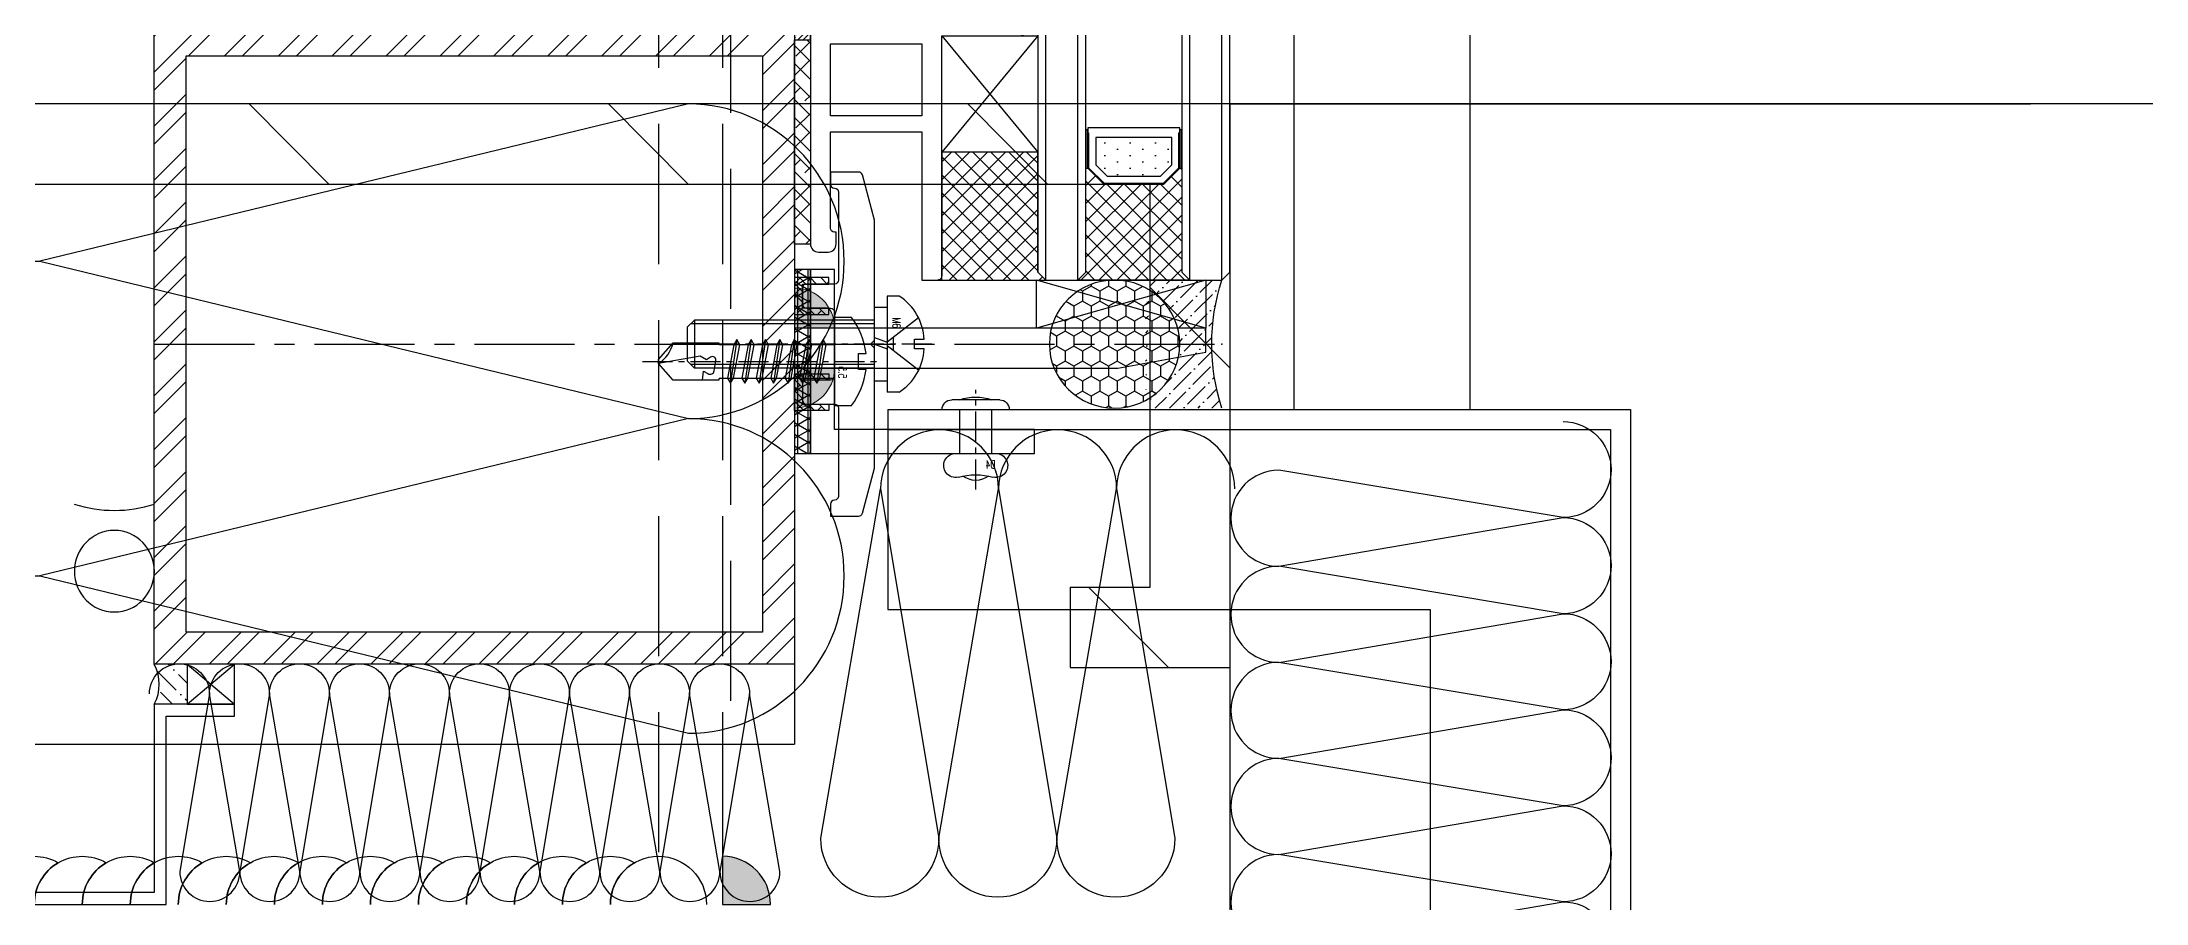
# Model space of a CAD drawing. Extents: x 220580 to 2027826, y -309201 to 71987.
# Drawn here: x 1041956.2 to 1042219.1, y -177776.2 to -177668.7 of the extents above; entities that cross this region are included whole.
import ezdxf
from ezdxf.enums import TextEntityAlignment as Align

# ---------------------------------------------------------------- set-up
doc = ezdxf.new("R2010")
doc.units = 0
for name, pattern in [('AUSGEZOGEN', [0]), ('CENTER', [2, 1.25, -0.25, 0.25, -0.25]), ('DASH', [0.35, 0.25, -0.1]), ('ZN-CENTER', [2, 1.25, -0.25, 0.25, -0.25]), ('ZN-DASH', [0.35, 0.25, -0.1]), ('ZN-DOT', [0.25, 0, -0.25])]:
    doc.linetypes.add(name, pattern=pattern)
for name, color, linetype in [('!ZN1-填充-8', 8, 'Continuous'), ('!ZN3-玻璃幕墙-4', 4, 'Continuous'), ('!ZN3-铝板幕墙-3', 3, 'Continuous'), ('!ZN4-辅助材料-1', 1, 'Continuous'), ('!ZN4-配件-11', 11, 'Continuous'), ('!ZN5-钢材投影-40', 40, 'Continuous'), ('!ZN5-铝材投影-112', 112, 'Continuous'), ('!ZN5-铝材断面-6', 6, 'Continuous'), ('!ZN6-层高线-8', 8, 'ZN-DOT'), ('!ZN6-虚线-8', 8, 'ZN-DASH'), ('20剖面图$0$A-LIN-V', 9, 'Continuous'), ('20剖面图$0$A-SFCE', 30, 'Continuous'), ('20剖面图$0$AS-WALL', 40, 'Continuous'), ('20剖面图$0$PUB_HATCH', 8, 'Continuous'), ('2钢材断面', 2, 'Continuous'), ('A_Hatch', 8, 'Continuous'), ('DIM', 173, 'Continuous'), ('Fill', 8, 'Continuous'), ('ZX', 240, 'CENTER'), ('型材截面颜色', 253, 'Continuous'), ('焊缝', 8, 'Continuous')]:
    doc.layers.add(name, color=color, linetype=linetype)
for name, color, linetype, lineweight in [('0CABR-填充', 8, 'Continuous', 5), ('0CABR-密封材料、垫片', 195, 'Continuous', 9), ('0填充', 8, 'Continuous', 13)]:
    doc.layers.add(name, color=color, linetype=linetype, lineweight=lineweight)
doc.styles.add('DHTEXT-1', font='ROMANS.shx', dxfattribs={"width": 0.7, "bigfont": 'CHINESE.shx'})
doc.dimstyles.new('ZN200', dxfattribs={"dimscale": 200, "dimtxt": 2.5, "dimasz": 1.5, "dimexe": 1, "dimexo": 2, "dimgap": 0.9, "dimtad": 1, "dimdec": 0, "dimdsep": 46, "dimtxsty": 'DHTEXT-1', "dimblk": 'ARCHTICK', "dimcen": 2.5, "dimclrd": 173, "dimclre": 173, "dimclrt": 7, "dimazin": 2, "dimtfac": 1, "dimtdec": 0, "dimtix": 1, "dimtmove": 2, "dimatfit": 3, "dimfxl": 0, "dimtolj": 1, "dimtzin": 0, "dimarcsym": 0})

# ---------------------------------------------------------------- blocks, each defined once
blk = doc.blocks.new('20剖面图$0$CURVEPATTERNLIB$SYSLIB$岩棉板')
at = {"color": 0}
for p, q in [((0, -17), (12, -67)), ((12, -67), (24, -17))]:
    blk.add_line(p, q, dxfattribs=at)
for centre, start, end in [((12, -17), 0, 180), ((0, -67), 270, 0), ((24, -67), 180, 270)]:
    blk.add_arc(centre, 12, start, end, dxfattribs=at)
blk = doc.blocks.new('20250822090122')
at = {"layer": 'A_Hatch'}
h = blk.add_hatch(dxfattribs=at)
h.set_pattern_fill('ANSI32', color=256)
h.set_pattern_definition([(45, (-80, -40), (-3.367596045400933, 3.367596045400933), []), (45, (-77.75493500000448, -40), (-3.367596045400933, 3.367596045400933), [])])
h.paths.add_polyline_path([(0, 40), (-80, 40), (-80, -40), (0, -40)])
h.paths.add_polyline_path([(-4, 36), (-4, -36), (-76, -36), (-76, 36)], flags=16)
at = {"layer": '2钢材断面'}
for points in [[(-80, 40), (0, 40), (0, -40), (-80, -40)], [(-76, 36), (-4, 36), (-4, -36), (-76, -36)]]:
    blk.add_lwpolyline(points, close=True, dxfattribs=at)
blk = doc.blocks.new('20230625105620')
at = {"layer": '0CABR-填充'}
h = blk.add_hatch(dxfattribs=at)
h.set_pattern_fill('ANSI38', color=256, scale=0.3, angle=90.00000000000001)
h.set_pattern_definition([(135, (669.6330778690171, -11486.45394119481), (-0.6735192090801863, -0.6735192090801866), []), (225, (669.6330778690171, -11486.45394119481), (-0.6735192090801858, -2.02055762724056), [2.38125, -1.42875])])
h.paths.add_polyline_path([(-5.199999999720603, 3.69999999992433), (-5.199999999953434, 4.500000000203727), (-8.5, 4.499999999970896), (-8.49999999976717, 7.499999999970896), (-5.199999999953434, 7.499999999970896), (-5.199999999953434, 8.300000000017462), (-9.49999999976717, 8.300000000017462), (-9.5, 3.69999999992433)])
h = blk.add_hatch(dxfattribs=at)
h.set_pattern_fill('ANSI38', color=256, scale=0.3, angle=90)
h.set_pattern_definition([(135, (669.6330778690754, -11486.45394119481), (-0.6735192090801865, -0.6735192090801864), []), (225, (669.6330778690754, -11486.45394119481), (-0.6735192090801867, -2.020557627240559), [2.38125, -1.42875])])
h.paths.add_polyline_path([(-5.199999999662396, 3.69999999992433), (-5.199999999895226, 4.500000000203727), (-8.499999999941792, 4.499999999970896), (-8.499999999708962, 7.499999999970896), (-5.199999999895226, 7.499999999970896), (-5.199999999895226, 8.300000000017462), (-9.499999999708962, 8.300000000017462), (-9.499999999941792, 3.69999999992433)])
h = blk.add_hatch(dxfattribs=at)
h.set_pattern_fill('ANSI38', color=256, scale=0.3, angle=90.00000000000001)
h.set_pattern_definition([(135, (669.6330778687843, -11498.45394119481), (-0.6735192090801863, -0.6735192090801866), []), (225, (669.6330778687843, -11498.45394119481), (-0.6735192090801858, -2.02055762724056), [2.38125, -1.42875])])
h.paths.add_polyline_path([(-5.199999999953434, -8.30000000007567), (-5.200000000186265, -7.499999999796273), (-8.50000000023283, -7.500000000029104), (-8.5, -4.500000000029104), (-5.200000000186265, -4.500000000029104), (-5.200000000186265, -3.699999999982538), (-9.5, -3.699999999982538), (-9.50000000023283, -8.30000000007567)])
h = blk.add_hatch(dxfattribs=at)
h.set_pattern_fill('ANSI38', color=256, scale=0.3, angle=90)
h.set_pattern_definition([(135, (669.6330778688425, -11498.45394119481), (-0.6735192090801865, -0.6735192090801864), []), (225, (669.6330778688425, -11498.45394119481), (-0.6735192090801867, -2.020557627240559), [2.38125, -1.42875])])
h.paths.add_polyline_path([(-5.199999999895226, -8.30000000007567), (-5.200000000128057, -7.499999999796273), (-8.500000000174623, -7.500000000029104), (-8.499999999941792, -4.500000000029104), (-5.200000000128057, -4.500000000029104), (-5.200000000128057, -3.699999999982538), (-9.499999999941792, -3.699999999982538), (-9.500000000174623, -8.30000000007567)])
at = {"layer": '!ZN4-辅助材料-1'}
for points in [[(-5.199999999662396, 3.69999999992433), (-5.199999999895226, 4.500000000203727), (-8.499999999941792, 4.499999999970896), (-8.499999999708962, 7.499999999970896), (-5.199999999895226, 7.499999999970896), (-5.199999999895226, 8.300000000017462), (-9.499999999708962, 8.300000000017462), (-9.499999999941792, 3.69999999992433), (-5.199999999662396, 3.69999999992433)], [(-5.199999999662396, -3.700000000215368), (-5.199999999895226, -4.500000000261934), (-8.499999999941792, -4.500000000261934), (-8.499999999708962, -7.500000000029104), (-5.199999999895226, -7.500000000261934), (-5.199999999895226, -8.30000000007567), (-9.499999999708962, -8.30000000007567), (-9.499999999941792, -3.699999999982538), (-5.199999999662396, -3.700000000215368)]]:
    blk.add_lwpolyline(points, dxfattribs=at)
at = {"layer": '!ZN5-铝材投影-112'}
blk.add_lwpolyline([(-4.499999999767169, 3.999999999970896), (-4.5, -4.000000000029104, -0.4142135623702536), (-4.999999999767169, -4.500000000029104), (-7.999999999767169, -4.500000000029104, 0.414213562373095), (-8.49999999976717, -5.000000000029104), (-8.49999999976717, -7.000000000029104, 0.414213562373095), (-7.999999999767169, -7.500000000029104), (-4.499999999476131, -7.500000000025466, -0.414213562373095), (-3.999999999476131, -8.000000000025466), (-3.999999999476131, -19.00000000002547, -0.414213562373095), (-4.499999999476131, -19.50000000002547, 0.414213562373095), (-4.999999999476131, -20.00000000002547), (-4.999999999476131, -21.50000000002547), (-1.491358648519963, -21.5000000000291, 0.3394542588629411), (-1.008395735407248, -21.12940952254576), (0.5, -15.5000000000291), (0.5, -0.5000000000291038), (0, -2.91038304567337e-11), (0.5, 0.4999999999708962), (0.5000000002328306, 15.4999999999709), (-1.008395735174417, 21.12940952248755, 0.3394542588629411), (-1.491358648519963, 21.4999999999709), (-4.999999999476131, 21.49999999996726), (-4.999999999476131, 19.99999999996726, 0.414213562373095), (-4.499999999476131, 19.49999999996726, -0.414213562373095), (-3.999999999476131, 18.99999999996726), (-3.999999999476131, 7.999999999967258, -0.414213562373095), (-4.499999999476131, 7.499999999967258), (-7.999999999767169, 7.499999999970896, 0.414213562373095), (-8.49999999976717, 6.999999999970896), (-8.49999999976717, 4.999999999970896, 0.414213562373095), (-7.999999999767169, 4.499999999970896), (-4.999999999767169, 4.499999999970896, -0.4142135623688329), (-4.499999999767169, 3.999999999970896)], format="xyb", close=True, dxfattribs=at)
at = {"layer": '0CABR-密封材料、垫片'}
for points in [[(-5.199999999720603, 3.69999999992433), (-5.199999999953434, 4.500000000203727), (-8.5, 4.499999999970896), (-8.49999999976717, 7.499999999970896), (-5.199999999953434, 7.499999999970896), (-5.199999999953434, 8.300000000017462), (-9.49999999976717, 8.300000000017462), (-9.5, 3.69999999992433), (-5.199999999720603, 3.69999999992433)], [(-5.199999999720603, -3.700000000215368), (-5.199999999953434, -4.500000000261934), (-8.5, -4.500000000261934), (-8.49999999976717, -7.500000000029104), (-5.199999999953434, -7.500000000261934), (-5.199999999953434, -8.30000000007567), (-9.49999999976717, -8.30000000007567), (-9.5, -3.699999999982538), (-5.199999999720603, -3.700000000215368)]]:
    blk.add_lwpolyline(points, dxfattribs=at)
blk = doc.blocks.new('*U610')
at = {"linetype": 'ByBlock', "ltscale": 10}
for p, q in [((-3.099760062443238, 5.999999999999091), (-1.5997600624396, 5.999999999999091)), ((-1.5997600624396, -5.999999999999091), (-1.5997600624396, 5.999999999999091)), ((-5.512308570388996, 3.264313849224891), (-1.5997600624396, 0.2324707128979036)), ((-1.5997600624396, -4.620044984873882), (-1.5997600624396, 4.620044984872013)), ((-1.5997600624396, 4.620044984872013), (0, 4.620044984872013)), ((0, 4.620044984872013), (0, -4.620044984873882)), ((2.220446049250313e-16, 3.000000000002645), (22.5002399375644, 3.000000000000339)), ((22.50023993756076, -2.999999999986928), (22.50023993755713, 3.000000000014891)), ((22.50023993755713, 3.000000000014891), (23.40023993755858, 2.100000000013436)), ((-6.199760062438145, 0.5999999999958163), (-4.999760062433779, 0.5999999999976353)), ((-4.999760062433779, 0.5999999999976353), (-4.999760062433779, -0.5999999999994543)), ((-2.359507198434585, 0.8212005739923881), (-2.359507198434585, -0.8212005739890408)), ((0, -9.343636975245317e-13), (-1.5997600624396, 0.5822434348437788)), ((2.220446049250313e-16, 2.55000000000389), (22.95023993756877, 2.549999999997793)), ((23.40023993756222, -2.100000000009119), (23.40023993755858, 2.100000000013436)), ((-4.999760062433779, -0.5999999999994543), (-6.200041946336569, -0.6000000000067303)), ((-5.512308570388996, -3.264313849219434), (-1.5997600624396, -0.2324707128950645)), ((-0.0001236077368957922, -0.834518847842471), (-1.599883670176496, -0.2522754129977578)), ((0, -2.549999999996544), (22.95023993757604, -2.549999999997114)), ((22.50023993755713, -3.000000000014213), (23.40023993755858, -2.100000000012757)), ((0, -4.620044984873882), (-1.5997600624396, -4.620044984873882)), ((2.220446049250313e-16, -2.999999999997355), (22.50023993756804, -2.999999999999661)), ((-3.0997600624396, -5.999999999999091), (-1.5997600624396, -5.999999999999091))]:
    blk.add_line(p, q, dxfattribs=at)
at = {"color": 0, "linetype": 'ZN-CENTER', "ltscale": 3}
blk.add_line((-7.149760062439595, 2.968965134506063e-13), (25.2002399375604, 2.456684181638768e-12), dxfattribs=at)
at = {"linetype": 'ByBlock', "ltscale": 10}
for centre, radius, start, end in [((0.6289204536260513, 0.2696463704114649), 6.836666666661672, 123.0516276806388, 177.2303399897559), ((0.6289204536260513, -0.2696463704151029), 6.836666666662514, 182.7696600102441, 236.9483723193611)]:
    blk.add_arc(centre, radius, start, end, dxfattribs=at)
at = {"layer": 'Defpoints', "color": 0, "ltscale": 10, "style": 'DHTEXT-1', "width": 0.7}
blk.add_text('M6', height=1, rotation=90, dxfattribs=at).set_placement((-2.254738332375523, -2.651439335049475), align=Align.CENTER)
blk = doc.blocks.new('16胶缝')
at = {"layer": '!ZN1-填充-8', "ltscale": 0.1}
h = blk.add_hatch(dxfattribs=at)
h.set_pattern_fill('HONEY', color=256, scale=10, style=0)
h.set_pattern_definition([(4.818975183877585e-15, (-19679.56000236233, -11324.37131966545), (1.875, 1.08253175), [1.25, -2.5]), (120, (-19679.56000236233, -11324.37131966545), (-1.874999995903225, 1.082531757095823), [1.249999999999998, -2.499999999999997]), (60.00000000000003, (-19679.56000236233, -11324.37131966545), (4.096775418904741e-09, 2.165063507095822), [-2.499999999999998, 1.249999999999999])])
edge = h.paths.add_edge_path()
edge.add_ellipse((8.000000000182808, 13.40127735032729), major_axis=(-1.852811262691897e-12, -8.148750109612592), ratio=0.9817456533069091, start_angle=0, end_angle=360)
h = blk.add_hatch(dxfattribs=at)
h.set_pattern_fill('ANSI36', color=256, scale=10, style=0)
h.set_pattern_definition([(45.00000000000003, (-19679.575386873, -11324.37131966545), (0.6629126073623883, 2.430679560328756), [3.125, -0.625, 0, -0.625])])
edge = h.paths.add_edge_path()
edge.add_ellipse((8.015384510843433, 13.40127735032729), major_axis=(0.8733517820453444, 8.103544729698486), ratio=0.9813319895029027, start_angle=124.6262873536864, end_angle=247.3977371599691, ccw=False)
edge.add_arc((0.0005942590132690384, 10.19757702908555), 1.197577176534192, 269.97156881858757, 324.48671338471985, ccw=False)
edge.add_line((1.455191522836685e-11, 8.999999999992724), (1.091393642127514e-11, -1.818989403545856e-12))
edge.add_arc((8.000000000015461, -24.92179927315374), 26.17434008740905, 432.2031562990745, 467.7968437009381, ccw=False)
edge.add_line((16.00000000001455, 0), (16.00000000001091, 9.000000000003638))
edge.add_arc((16.00645417175474, 10.22705133927502), 1.227068313314542, 216.5905572920867, 269.6986325029304, ccw=False)
at = {"layer": '!ZN4-辅助材料-1', "color": 1, "ltscale": 0.1}
blk.add_arc((8.000000000014552, -24.92179927313555), 26.17434008739207, 72.20315629866607, 107.7968437013339, dxfattribs=at)
blk.add_ellipse((8.000000000182808, 13.40127735032729), major_axis=(-1.852811262691897e-12, -8.148750109612592), ratio=0.9817456533069091, dxfattribs=at)
blk.add_point((8.000000000014552, 7.275957614183426e-12), dxfattribs=at)
blk = doc.blocks.new('胶缝断面')
at = {"color": 7, "ltscale": 0.1, "extrusion": (0, 0, -1), "zscale": -1, "rotation": 180}
blk.add_blockref('16胶缝', (8, 5.456968210637569e-12), dxfattribs=at)
blk = doc.blocks.new('*U729')
at = {"layer": '!ZN1-填充-8'}
h = blk.add_hatch(dxfattribs=at)
h.set_pattern_fill('ANSI37', color=256, scale=0.5, style=0)
h.set_pattern_definition([(45, (6, 0), (-1.122532015133644, 1.122532015133644), []), (135, (6, 0), (-1.122532015133644, -1.122532015133644), [])])
h.paths.add_polyline_path([(1.029468876367901e-06, 5.00000102652325), (1.029468876367901e-06, 19.00000102652371), (1.000001029469331, 18.00000102652325), (14.00000102946797, 18.00000102652325), (14.00000102946797, 17.75000102652325), (12.00000102946797, 15.75000102652325), (12.00000102946797, 8.250001026523705), (14.00000102946797, 6.250001026523705), (14.00000102946797, 6.000001026523705), (1.000001029469331, 6.000001026523705)])
h = blk.add_hatch(dxfattribs=at)
h.set_pattern_fill('DOTS', color=8, angle=-1.272221872585407e-14, style=0)
h.set_pattern_definition([(0, (6, 0), (0.7937500000000003, 1.5875), [0, -1.5875])])
h.paths.add_polyline_path([(13.00000246392847, 15.33578673215879), (13.00000246392847, 8.664213388665985), (14.4142185169444, 7.24999733565005), (17.80000246392865, 7.24999733565005), (17.80000246392865, 16.74999733565005), (14.41421306741995, 16.74999733565005)])
for points in [[(18.75000205893684, 17.99999999999977), (14.00000205893684, 17.99999999999977), (14.00000205893684, 17.74999999999977), (18.75000205893684, 17.74999999999977)], [(18.75000205893684, 6.249999999999773), (14.00000205893684, 6.249999999999773), (14.00000205893684, 5.999999999999773), (18.75000205893684, 5.999999999999773)]]:
    blk.add_hatch(color=256, dxfattribs=at).paths.add_polyline_path(points)
for p, q in [((2.058937752735802e-06, 22.99999999999977), (553.9147828943069, 23.00000000001582)), ((1.029468876367901e-06, 19.00000102946865), (553.914781864838, 19.00000102948469)), ((1.029468876367901e-06, 4.999999091356358), (553.914781864838, 4.999999091372398)), ((2.058937752735801e-06, 1.000000120825234), (553.9147828943069, 1.000000120841275))]:
    blk.add_line(p, q, dxfattribs=at)
at = {"layer": '!ZN3-玻璃幕墙-4'}
for points in [[(553.9147828943069, 24.00000000001582), (1.000002058937753, 23.99999999999977), (2.058937752735802e-06, 22.99999999999977), (2.058937752735801e-06, 18.99999999999977), (1.000002058937753, 17.99999999999977), (553.9147828943069, 18.00000000001581)], [(553.9147828943073, 6.000000000015812), (1.000002058937298, 5.999999999999773), (2.058936843241099e-06, 4.999999999999773), (2.058935933746397e-06, 0.9999999999997726), (1.000002058935479, 0), (553.9147828943073, 1.763238954412096e-11)]]:
    blk.add_lwpolyline(points, dxfattribs=at)
at = {"layer": '!ZN4-辅助材料-1'}
for points in [[(1.029468876367901e-06, 5.00000102652325), (1.029468876367901e-06, 19.00000102652371), (1.000001029469331, 18.00000102652325), (14.00000102946797, 18.00000102652325), (14.00000102946797, 17.75000102652325), (12.00000102946797, 15.75000102652325), (12.00000102946797, 8.250001026523705), (12.00000102946797, 8.250001026523705), (14.00000102946797, 6.250001026523705), (14.00000102946797, 6.000001026523705), (1.000001029469331, 6.000001026523705), (1.029468876367901e-06, 5.00000102652325)], [(12.00000205893639, 15.74999993958727), (12.00000205893639, 8.250000060412503), (14.00000205893639, 6.250000060412503), (19.00000205893639, 6.250000060412503), (19.00000205893639, 17.7500000604125), (14.00000205893639, 17.7500000604125)], [(13.00000246392847, 15.33578673215879), (13.00000246392847, 8.664213388665985), (14.4142185169444, 7.24999733565005), (17.80000246392865, 7.24999733565005), (17.80000246392865, 16.74999733565005), (14.41421306741995, 16.74999733565005)], [(18.75000205893684, 17.99999999999977), (14.00000205893684, 17.99999999999977), (14.00000205893684, 17.74999999999977), (18.75000205893684, 17.74999999999977)], [(18.75000205893684, 6.249999999999773), (14.00000205893684, 6.249999999999773), (14.00000205893684, 5.999999999999773), (18.75000205893684, 5.999999999999773)]]:
    blk.add_lwpolyline(points, close=True, dxfattribs=at)
blk.add_lwpolyline([(18.40000141310247, 17.74999853286067), (18.40000141310247, 17.65000006041237), (14.04142182915984, 17.65000006041237), (12.09999785437094, 15.70857608562369), (12.09999785437094, 8.291423709387573), (14.04142303089793, 6.349998532860582), (18.40000205893648, 6.349998532860582), (18.40000205893648, 6.250000060412503), (18.40000205893648, 6.349998532860582)], dxfattribs=at)
at = {"layer": 'Defpoints', "color": 250}
for p in [(2.058935478999047e-06, 24.00000205304696), (1.029468876367901e-06, 17.99999999999977), (1.029468876367901e-06, 5.999999999999773), (12.00000205893639, 6.000001026523705), (2.058935478999047e-06, 0)]:
    blk.add_point(p, dxfattribs=at)
blk = doc.blocks.new('20230625110549')
at = {"layer": '!ZN1-填充-8', "ltscale": 20}
h = blk.add_hatch(color=256, dxfattribs=at)
h.dxf.hatch_style = 1
h.paths.add_polyline_path([(0, 5), (0, 0), (5, 0, 0.4142135623730951)])
at = {"layer": '0CABR-填充', "ltscale": 20}
blk.add_line((0, 0), (0, 5), dxfattribs=at)
blk.add_arc((0, 0), 5, 0, 90, dxfattribs=at)
blk = doc.blocks.new('20250822103150', base_point=(-89262.55327602196, -87415.13117897836))
at = {"layer": '!ZN4-辅助材料-1'}
blk.add_lwpolyline([(-89131.15327524142, -87413.13117784284), (-89152.31959590278, -87413.13230322828), (-89152.31959575377, -87407.13276996238), (-89131.15327509241, -87407.13164457693), (-89131.15327524142, -87413.13117784284), (-89152.31959575377, -87407.13276996238), (-89131.15327509241, -87407.13164457693), (-89152.31959590278, -87413.13230322828)], dxfattribs=at)
at = {"layer": '!ZN5-钢材投影-40'}
blk.add_lwpolyline([(-89142.15327716633, -87418.13194908516), (-89131.15327524142, -87416.13194908516), (-89131.15327524142, -87413.13117784284), (-89182.55327602196, -87413.13117784284), (-89182.55327602196, -87418.13117784284), (-89142.14942095472, -87418.13117784284)], close=True, dxfattribs=at)
at = {"layer": '0CABR-填充', "ltscale": 20}
blk.add_blockref('20230625110549', (-89182.55327602196, -87413.13117784284), dxfattribs=at)
at = {"layer": '0CABR-填充', "ltscale": 20, "xscale": -1, "rotation": 180}
blk.add_blockref('20230625110549', (-89182.55327602196, -87418.1311778428), dxfattribs=at)
blk = doc.blocks.new('20240131155736')
at = {"layer": '!ZN1-填充-8'}
h = blk.add_hatch(dxfattribs=at)
h.set_pattern_fill('ANSI36', color=256, scale=0.5, angle=270, style=0)
h.set_pattern_definition([(315, (4155.516182055328, -11794.82250172619), (1.543481520808761, -0.4209495056751171), [1.984375, -0.396875, 0, -0.396875])])
h.paths.add_polyline_path([(-0.7497986001617392, 0.7500036128367356), (-0.7497986001617392, -0.7500036128367356), (1.250202532093681, -0.7500036128367356), (1.250202532093681, 0.7500036128367356)])
at = {"layer": '!ZN4-辅助材料-1', "linetype": 'AUSGEZOGEN'}
blk.add_line((-1.250202532108233, 0.749996387068677), (1.250202532108233, 0.7500036128367356), dxfattribs=at)
blk = doc.blocks.new('20240131160147')
at = {"layer": '!ZN5-铝材断面-6'}
blk.add_lwpolyline([(-3.359996820086963, 1.24972521692689), (-3.360017300714389, 19.749725232934), (-0.8600173007143894, 19.749725232934), (-0.8599968200869625, -10.750274787526), (9.139988671027822, -10.75027476862306), (9.139988671027822, -12.25027476862306), (-17.2600001134706, -12.25027476875402), (-17.2600001134706, 15.24972523121687, -0.414213562373095), (-16.2600001134706, 16.24972523121687), (-15.06000012539153, 16.24972523121687, -0.414213562373095), (-14.06000012539153, 15.24972523121687), (-14.06000012539153, 13.74972523121687), (-14.2600001134706, 13.74972523121687, 0.414213562373095), (-14.7600001134706, 13.24972523121687), (-14.7600001134706, 1.249725235698861)], format="xyb", close=True, dxfattribs=at)
blk.add_lwpolyline([(-14.7600001134706, -0.7502747643011389), (-14.7600001134706, -9.750274768754025), (-3.359996820086963, -9.750274787525996), (-3.359996820086963, -0.7502747830731096)], close=True, dxfattribs=at)
at = {"layer": '!ZN1-填充-8', "ltscale": 50, "xscale": -1, "rotation": 180}
blk.add_blockref('20240131155736', (9.889797354408074, -11.50027115578996), dxfattribs=at)
blk = doc.blocks.new('20250822102610', base_point=(-89164.55327459493, -87453.63117898782))
at = {"layer": '!ZN1-填充-8'}
h = blk.add_hatch(dxfattribs=at)
h.set_pattern_fill('ANSI37', color=256, angle=-1.272221872585407e-14, style=0)
h.set_pattern_definition([(44.99999999999999, (0, 0), (-1.122532015133644, 1.122532015133644), []), (135, (0, 0), (-1.122532015133644, -1.122532015133644), [])])
edge = h.paths.add_edge_path()
edge.add_line((-89165.05327484866, -87423.13117512563), (-89151.55327484867, -87423.13118085341))
edge.add_line((-89151.55327484867, -87423.13118085341), (-89152.55327484867, -87424.13118000627))
edge.add_line((-89152.55327484867, -87424.13118000627), (-89152.55327484867, -87439.13118438769))
edge.add_line((-89152.55327484867, -87439.13118438769), (-89164.55327484867, -87439.13117682973))
edge.add_line((-89164.55327484867, -87439.13117682973), (-89164.55327484867, -87423.63117784967))
edge.add_arc((-89165.05327484867, -87423.63117512563), 0.5000000000074204, 359.9996878473482, 449.9999999983324)
at = {"layer": '!ZN1-填充-8', "ltscale": 100}
for p, q in [((-89152.5532746931, -87453.63117898782), (-89164.55327484867, -87439.13117682973)), ((-89164.55327459493, -87453.63117898782), (-89152.55327484867, -87439.13118438756))]:
    blk.add_line(p, q, dxfattribs=at)
at = {"layer": '!ZN4-辅助材料-1', "linetype": 'AUSGEZOGEN'}
blk.add_lwpolyline([(-89165.05327484866, -87423.13117512563), (-89151.55327484867, -87423.13118085341), (-89152.55327484867, -87424.13118000627), (-89152.55327484867, -87439.13118438769), (-89164.55327484867, -87439.13117682973), (-89164.55327484867, -87423.63117784967, 0.4142151580810171), (-89165.05327484866, -87423.13117512563), (-89165.05327484866, -87423.13117512563)], format="xyb", dxfattribs=at)
blk.add_lwpolyline([(-89152.55327484867, -87439.13118438768), (-89164.55327467559, -87439.13117716176), (-89164.55327469764, -87442.13117353823)], dxfattribs=at)
blk.add_lwpolyline([(-89164.55327459965, -87439.13117716176), (-89164.55327459493, -87453.63117898782), (-89152.5532746931, -87453.63117898782), (-89152.55327469783, -87439.13117716176)], close=True, dxfattribs=at)
blk = doc.blocks.new('20250822103338', base_point=(-89182.55327602196, -87455.13117897836))
at = {"layer": '0填充'}
h = blk.add_hatch(dxfattribs=at)
h.set_pattern_fill('ANSI38', color=256, angle=360, style=0)
h.set_pattern_definition([(45, (0, 0), (-1.122532015133644, 1.122532015133644), []), (134.9999999999999, (0, 0), (-3.367596045400932, 1.122532015133645), [3.96875, -2.38125])])
h.paths.add_polyline_path([(-89182.553276022, -87453.13117897836), (-89180.55327602198, -87453.13117897836), (-89180.55327602211, -87427.6311789784), (-89182.55327602211, -87427.6311789784)])
at = {"layer": '型材截面颜色', "ltscale": 60}
h = blk.add_hatch(dxfattribs=at)
h.set_pattern_fill('ANSI36', color=256, scale=0.3, angle=90.00000000000001)
h.set_pattern_definition([(135, (0, 0), (-0.9260889124852567, 0.2525697034050699), [1.190625, -0.238125, 0, -0.238125])])
h.paths.add_polyline_path([(-89182.55327602196, -87455.13117898106), (-89182.55327602196, -87453.13104161006), (-89180.55326710995, -87453.1311102956), (-89180.55326710995, -87455.13124766659)])
at = {"layer": '!ZN4-辅助材料-1'}
for points in [[(-89180.55327602195, -87427.6311789784), (-89182.55327602195, -87427.6311789784), (-89182.55327602196, -87453.13117897836), (-89180.55327602196, -87453.13117897836)], [(-89182.55327602196, -87455.13117897836), (-89182.55327602196, -87453.13104160737), (-89180.55326570052, -87453.13103338321), (-89180.55326570052, -87455.1311707542)]]:
    blk.add_lwpolyline(points, close=True, dxfattribs=at)
at = {"layer": '0CABR-密封材料、垫片'}
blk.add_lwpolyline([(-89180.55327602195, -87427.6311789784), (-89182.55327602195, -87427.6311789784), (-89182.55327602196, -87455.13117897836), (-89180.55327602196, -87455.13117897836)], close=True, dxfattribs=at)
blk = doc.blocks.new('20250822103828')
at = {"layer": '!ZN4-辅助材料-1', "ltscale": 100}
for name, p in [('20250822102610', (18.40000010126096, 1.499999990541255)), ('20250822103338', (0, 0))]:
    blk.add_blockref(name, p, dxfattribs=at)
at = {"layer": '!ZN6-虚线-8', "ltscale": 50}
blk.add_blockref('20240131160147', (19.26000011348515, 12.25027476875402), dxfattribs=at)
blk = doc.blocks.new('*U168')
at = {"linetype": 'ByBlock', "ltscale": 10}
for p, q in [((1.419619596213958, 2.729999885991237), (2.200602679755074, -2.730000114008757)), ((3.219619596213958, 2.729999881768008), (4.000602679755074, -2.730000118231986)), ((5.019619596213958, 2.729999877544779), (5.800602679755074, -2.730000122455214)), ((6.819619596213958, 2.729999873321551), (7.600602679755074, -2.730000126678443)), ((8.619619596213958, 2.729999869098322), (9.400602679755075, -2.730000130901672)), ((10.41961959621396, 2.729999864875094), (11.20060267975507, -2.7300001351249)), ((12.21961959621396, 2.729999860651865), (13.00060267975507, -2.730000139348129)), ((0, 2.084999581674395), (14.28830168384373, 2.085001969002848)), ((14.28834179297628, -2.085001744372565), (0, -2.084999717997933))]:
    blk.add_line(p, q, dxfattribs=at)
at = {"color": 0, "linetype": 'CENTER', "ltscale": 3}
blk.add_line((23.99999999999994, 2.188255855140087e-07), (-5.914909539480056, -1.533137051807418e-07), dxfattribs=at)
at = {"linetype": 'ByBlock', "ltscale": 10}
blk.add_lwpolyline([(-3.944271909999143, 1.000000079036682, -0.137385347329328), (-2.123903424387548, 5.500000079036611), (1.77635683940025e-15, 5.500000079036611), (1.77635683940025e-15, -5.499999920963375), (-2.123903424387548, -5.499999920963375, -0.137385347329328), (-3.944271909999143, -0.9999999209634319), (-2.999999999999998, -0.9999999209633751), (-2.999999999999998, 1.000000079036639)], format="xyb", close=True, dxfattribs=at)
for points in [[(1.828211756127738, -2.085000114008789), (1.047228672586622, 2.084999885991241), (1.419619596213901, 2.729999885991095), (1.792010519841123, 2.084999885991241), (2.57299360338241, -2.085000114008761), (2.200602679755074, -2.730000114008771)], [(3.628211756127738, -2.085000118232018), (2.847228672586622, 2.084999881768012), (3.219619596213901, 2.729999881767866), (3.592010519841123, 2.084999881768012), (4.37299360338241, -2.085000118231989), (4.000602679755074, -2.730000118232)], [(5.428211756127738, -2.085000122455247), (4.647228672586622, 2.084999877544783), (5.019619596213901, 2.729999877544637), (5.392010519841123, 2.084999877544783), (6.17299360338241, -2.085000122455218), (5.800602679755074, -2.730000122455229)], [(7.228211756127738, -2.085000126678475), (6.447228672586622, 2.084999873321555), (6.819619596213901, 2.729999873321409), (7.192010519841123, 2.084999873321555), (7.97299360338241, -2.085000126678447), (7.600602679755074, -2.730000126678457)], [(9.028211756127739, -2.085000130901704), (8.247228672586623, 2.084999869098326), (8.619619596213902, 2.72999986909818), (8.992010519841124, 2.084999869098326), (9.77299360338241, -2.085000130901676), (9.400602679755075, -2.730000130901686)], [(10.82821175612774, -2.085000135124933), (10.04722867258662, 2.084999864875098), (10.4196195962139, 2.729999864874951), (10.79201051984112, 2.084999864875098), (11.57299360338241, -2.085000135124904), (11.20060267975507, -2.730000135124914)], [(12.62821175612774, -2.085000139348161), (11.84722867258662, 2.084999860651869), (12.2196195962139, 2.729999860651723), (12.59201051984112, 2.084999860651869), (13.37299360338241, -2.085000139348133), (13.00060267975507, -2.730000139348143)]]:
    blk.add_lwpolyline(points, close=True, dxfattribs=at)
for points in [[(14.28755614132959, -2.084999790480305, -0.414213562373095), (14.44551068678416, -2.242954335934877), (14.44551068678416, -2.321931608662732), (20.17706341883141, -2.321931608662732), (21.99999672497771, -0.2620664843346907), (21.99999672497771, 0.2620669033741529), (20.1770634188305, 2.321932027703048), (14.44551068678416, 2.321932027703616), (14.44551068678416, 2.242954754974284, -0.414213562373095), (14.28755614132959, 2.085000209519654)], [(16.51287844574838, -2.321931608662732), (16.35611659158181, -1.195959136936376), (15.82661205339483, -1.523970797760166, -0.5304615897786895), (15.03442566961419, -1.169417307181045), (14.81075563571315, 0.0990784896746442, -0.6513157956771675), (15.47433833661651, 0.5440859063701903), (16.0012324895205, 0.2109028390927443), (16.76803563861736, 0.6608451827776259), (21.99999672497771, -0.2620664843346907, -0.2012259957209903), (20.1770634188305, 2.321932027703048)]]:
    blk.add_lwpolyline(points, format="xyb", dxfattribs=at)
at = {"layer": 'Defpoints', "color": 0, "ltscale": 10, "style": 'DHTEXT-1', "width": 0.7}
blk.add_text('5.5', height=1, rotation=90, dxfattribs=at).set_placement((-0.4943080637851551, -1.360906537433093), align=Align.CENTER)
blk = doc.blocks.new('*U1825')
at = {"linetype": 'ByBlock', "lineweight": -2, "ltscale": 10}
for p, q in [((-1.19999999999709, -2.999999999995627), (-1.19999999999709, 2.999999999995733)), ((0, 4.200000000000099), (0, -4.199999999999992)), ((5.50000000054162, 2.000000000000053), (0, 2.000000000000053)), ((5.50000000054162, 2.500000000000053), (5.50000000054162, -2.499999999999947)), ((5.50000000054162, -1.999999999999947), (0, -1.999999999999947))]:
    blk.add_line(p, q, dxfattribs=at)
at = {"color": 0, "linetype": 'CENTER', "ltscale": 3}
blk.add_line((10.0124521631674, 5.329070518200751e-14), (-2.451370260241674, 5.329070518200751e-14), dxfattribs=at)
at = {"linetype": 'ByBlock', "lineweight": -2, "ltscale": 10}
for centre, radius, start, end in [((0, 2.999999999995733), 1.2, 90, 180), ((7.00000000054162, 2.500000000000053), 1.5, 348.4480414647314, 180), ((4.415117063422031, -3.584688101909705e-12), 5.96066603962293, 160.3950489643864, 199.6049510356135), ((16.16515139045397, 5.329070518200751e-14), 8, 164.3308475018224, 195.6691524981776), ((6.186535024229231, -0.0009536892320660684), 2.672094166157843, 323.2266208412516, 36.78433105121244), ((7.00000000054162, -2.499999999999947), 1.5, 180, 11.5519585352685), ((0, -2.999999999995627), 1.2, 180, 270)]:
    blk.add_arc(centre, radius, start, end, dxfattribs=at)
at = {"layer": 'Defpoints', "color": 0, "ltscale": 10, "style": 'DHTEXT-1', "width": 0.7}
blk.add_text('D4', height=1, rotation=90, dxfattribs=at).set_placement((7.370543652128534, -1.846676056511448), align=Align.CENTER)
blk = doc.blocks.new('20180403.16475379')
at = {"layer": '!ZN1-填充-8', "ltscale": 2}
blk.add_hatch(color=8, dxfattribs=at).paths.add_polyline_path([(1.000034899334423e-08, -6), (1.000034899334423e-08, 0), (6.000000010000349, 0, -0.4142135623730951)])
blk.add_lwpolyline([(1.000034899334423e-08, 0), (1.000034899334423e-08, -6, 0.414213562373095), (6.000000010000349, 0)], format="xyb", dxfattribs=at)
blk = doc.blocks.new('20250825101552')
at = {"layer": '!ZN5-钢材投影-40', "ltscale": 1000}
for p, q in [((9, 0), (9, -20)), ((191.0017149738705, 0), (191.0017149738778, -20))]:
    blk.add_line(p, q, dxfattribs=at)
at = {"layer": '!ZN6-虚线-8', "color": 8, "linetype": 'ZN-DASH', "ltscale": 70}
for p, q in [((9, 0), (8.999999999992724, 199.9999999999854)), ((9.000000000007276, 200), (191.0017149738633, 200)), ((17, -20), (16.99999999998545, 199.9999999999854)), ((183.0017149738633, 199.9999999999854), (183.0017149738633, -20)), ((191.0017149738633, 199.9999999999854), (191.0017149738705, 0))]:
    blk.add_line(p, q, dxfattribs=at)
at = {"layer": '焊缝', "ltscale": 1000, "elevation": -1.078624396247179e-10}
blk.add_lwpolyline([(9, -20, -0.5773502691896255), (18, -14.80384757729189, 0.2679491924311229), (15, -20, -0.5773502691896255), (24, -14.80384757729189, 0.2679491924311229), (21, -20, -0.5773502691896255), (30, -14.80384757729189, 0.2679491924311229), (27, -20, -0.5773502691896255), (36, -14.80384757729189, 0.2679491924311229), (33, -20, -0.5773502691896255), (42, -14.80384757729189, 0.2679491924311229), (39, -20, -0.5773502691896255), (48, -14.80384757729189, 0.2679491924311229), (45, -20, -0.5773502691896255), (54, -14.80384757729189, 0.2679491924311229), (51, -20, -0.5773502691896255), (60, -14.80384757729189, 0.2679491924311229), (57, -20, -0.5773502691896255), (66, -14.80384757729189, 0.2679491924311229), (63, -20, -0.5773502691896255), (72, -14.80384757729189, 0.2679491924311229), (69, -20, -0.5773502691896255), (78, -14.80384757729189, 0.2679491924311229), (75, -20, -0.5773502691896255), (84, -14.80384757729189, 0.2679491924311229), (81, -20, -0.5773502691896255), (90, -14.80384757729189, 0.2679491924311229), (87, -20, -0.5773502691896255), (96, -14.80384757729189, 0.2679491924311229), (93, -20, -0.5773502691896255), (102, -14.80384757729189, 0.2679491924311229), (99, -20, -0.5773502691896255), (108, -14.80384757729189, 0.2679491924311229), (105, -20, -0.5773502691896255), (114, -14.80384757729189, 0.2679491924311229), (111, -20, -0.5773502691896255), (120, -14.80384757729189, 0.2679491924311229), (117, -20, -0.5773502691896255), (126, -14.80384757729189, 0.2679491924311229), (123, -20, -0.5773502691896255), (132, -14.80384757729189, 0.2679491924311229), (129, -20, -0.5773502691896255), (138, -14.80384757729189, 0.2679491924311229), (135, -20, -0.5773502691896255), (144, -14.80384757729189, 0.2679491924311229), (141, -20, -0.5773502691896255), (150, -14.80384757729189, 0.2679491924311229), (147, -20, -0.5773502691896255), (156, -14.80384757729189, 0.2679491924311229), (153, -20, -0.5773502691896255), (162, -14.80384757729189, 0.2679491924311229), (159, -20, -0.5773502691896255), (168, -14.80384757729189, 0.2679491924311229), (165, -20, -0.5773502691896255), (174, -14.80384757729189, 0.2679491924311229), (171, -20, -0.5773502691896255), (180, -14.80384757729189, 0.2679491924311229), (177, -20, -0.9999999999999999), (189, -20, -0.9999999999999999)], format="xyb", dxfattribs=at)
at = {"layer": '!ZN3-玻璃幕墙-4', "xscale": -1, "rotation": 270}
blk.add_blockref('20180403.16475379', (8.999999989995558, -20.00000000999717), dxfattribs=at)
at = {"layer": '!ZN3-玻璃幕墙-4', "rotation": 90}
blk.add_blockref('20180403.16475379', (191.001714983875, -20.00000000999717), dxfattribs=at)
blk = doc.blocks.new('*U1916')
at = {"linetype": 'ByBlock', "ltscale": 10}
for p, q in [((-0.7999999999997556, 4.200000000000042), (-0.7999999999997556, -4.20000000000147)), ((-1.335820343228988e-12, 4.200000000000042), (-0.7999999999997556, 4.200000000000042)), ((1.335820343228988e-12, -4.199999999999935), (-1.335820343228988e-12, 4.200000000000042)), ((-1.099999999999767, 2.281819537641123), (-1.099999999999767, -2.281819537642608)), ((-0.9499999999997897, 2.326965969312877), (-0.9499999999997897, -2.326965969314362)), ((-0.7999999999997556, -4.20000000000147), (1.335820343228988e-12, -4.199999999999935))]:
    blk.add_line(p, q, dxfattribs=at)
at = {"color": 0, "linetype": 'ZN-CENTER', "ltscale": 6}
blk.add_line((43.75691669705304, 4.925789506012574e-14), (-2.334210881697629, 5.329070518200751e-14), dxfattribs=at)
at = {"linetype": 'ByBlock', "ltscale": 10}
blk.add_lwpolyline([(0, -2.522000000000165, -0.414213562373095), (0.6719999999999402, -1.849999999999969), (35.87027027027045, -1.849999999999973), (42, 4.925789506012574e-14), (35.87027027027045, 1.850000000000072), (0.6719999999999402, 1.850000000000076, -0.414213562373095), (0, 2.521999999999476)], format="xyb", dxfattribs=at)
for centre, start, end in [((-1.117211323007012, 2.610766877386478), 272.9951230191359, 344.3665125859252), ((-1.117211323007012, -2.610766877387963), 15.63348741407401, 87.00487698086415)]:
    blk.add_arc(centre, 0.329397301089755, start, end, dxfattribs=at)
at = {"layer": 'Defpoints', "color": 0, "ltscale": 10, "style": 'DHTEXT-1', "width": 0.7}
blk.add_text('3.7', height=1.125, rotation=90, dxfattribs=at).set_placement((3.092591720855712, -0.9336714974895588), align=Align.CENTER)
blk = doc.blocks.new('*U1765')
at = {"layer": '!ZN1-填充-8'}
h = blk.add_hatch(dxfattribs=at)
h.set_pattern_fill('AR-SAND', color=256, scale=0.5, angle=180, style=0)
h.set_pattern_definition([(217.5, (-3496.63743785773, 21478.81138280567), (0.03149667905480396, -0.9634118845065793), [0, -0.76, 0, -0.85, 0, -0.8125]), (187.5, (-3496.63743785773, 21478.81138280567), (-0.8848883526338638, -1.41107303261487), [0, -0.4099999999999999, 0, -0.6849999999999999, 0, -0.2625]), (147.4999999999999, (-3496.022437857725, 21478.81138280567), (-1.557070930875748, -0.002829526768482058), [0, -0.2499999999999997, 0, -0.8999999999999989, 0, -1.174999999999998]), (137.5, (-3496.022437857725, 21478.81138280567), (-1.503063302286147, -0.4388377824671244), [0, -0.125, 0, -0.59, 0, -0.675])])
edge = h.paths.add_edge_path()
edge.add_line((8.185452315956354e-12, 42.30838718621089), (2.273736754432321e-11, 31.06128499305487))
edge.add_line((2.273736754432321e-11, 31.06128499305487), (5.160769515497122, 39.99999999999272))
edge.add_ellipse((6.64013668665666, 50.23041967866448), major_axis=(-7.309241206491248, 7.309241206491246), ratio=0.9999999999978988, start_angle=95.03073259713369, end_angle=126.77179443822749, ccw=False)
at = {"layer": '!ZN1-填充-8', "ltscale": 0.1}
h = blk.add_hatch(dxfattribs=at)
h.set_pattern_fill('ANSI36', color=256, style=0)
h.set_pattern_definition([(45, (-3543.069367150369, 21478.81138280567), (0.8418990113502336, 3.086963041617522), [3.96875, -0.79375, 0, -0.79375])])
edge = h.paths.add_edge_path()
edge.add_line((24.99999999999846, 1.500000000017661), (24.99999999999937, -2.598842320753267))
edge.add_line((24.99999999999937, -2.598842320753267), (29.99999999999937, -2.598842320753267))
edge.add_line((29.99999999999937, -2.598842320753267), (29.99999999999937, 1.500000000021299))
edge.add_arc((27.49999999999618, 6.267781087633391), 5.383468816610241, 242.3295984684391, 297.670401531626, ccw=False)
at = {"layer": '!ZN4-辅助材料-1', "ltscale": 4}
blk.add_lwpolyline([(5.160769515494394, 39.99999999999272), (3.456079866737127e-11, 31.06128499305487), (3.456079866737127e-11, 31.06128499305487), (1.2732925824821e-11, 43.26778185682633, 0.1983726770642686), (5.16076951550167, 39.99999999999272)], format="xyb", dxfattribs=at)
at = {"layer": '!ZN4-辅助材料-1'}
blk.add_lwpolyline([(24.99999999999937, -2.598842320753267), (24.99999999999937, -8.49999999998234), (29.99999999999937, -8.49999999998234), (29.99999999999937, -2.598842320753267)], close=True, dxfattribs=at)
at = {"layer": '!ZN4-辅助材料-1', "color": 8}
for points in [[(24.99999999999937, -2.598842320753267), (29.99999999999937, -8.49999999998234)], [(29.99999999999937, -2.598842320753267), (24.99999999999937, -8.49999999998234)]]:
    blk.add_lwpolyline(points, dxfattribs=at)
at = {"layer": '!ZN4-辅助材料-1', "color": 1, "ltscale": 0.1}
blk.add_arc((27.49999999999618, 6.267781087633391), 5.383468816610241, 242.3295984684387, 297.6704015316304, dxfattribs=at)
at = {"ltscale": 20}
blk.add_lwpolyline([(24.99999999999846, -8.49999999998234), (24.99999999999846, 1.500000000017661), (1.5, 1.500000000029104), (1.500000000034561, 30.65936120440892), (6.459807621177333, 39.25), (5.160769515494394, 39.99999999999272), (3.456079866737127e-11, 31.06128499305487), (0, 0), (23.49999999999846, 1.40227829348305e-11), (23.49999999999846, -8.49999999998234)], close=True, dxfattribs=at)
at = {"layer": '!ZN4-配件-11', "color": 1, "extrusion": (0, 0, -1), "zscale": -1}
blk.add_blockref('*U1916', (-1.500000000033197, 23.56136798580701), dxfattribs=at)
blk = doc.blocks.new('室内胶缝示意')
at = {"ltscale": 0.1}
blk.add_arc((-4.999999999869033, 15.57612454575161), 16.35896255462005, 252.2031562995401, 287.7968437004599, dxfattribs=at)
at = {"ltscale": 0.1, "extrusion": (0, 0, -1)}
blk.add_ellipse((-4.990384680597344, -8.375798344054544), major_axis=(-3.911665190393874e-10, 5.092968818538793), ratio=0.981745653301395, dxfattribs=at)
blk = doc.blocks.new('_ArchTick')
at = {"color": 0, "linetype": 'ByBlock', "const_width": 0.4}
blk.add_lwpolyline([(-0.5, -0.5), (0.5, 0.5)], dxfattribs=at)
blk = doc.blocks.new('*D1159')
at = {"layer": 'Defpoints', "color": 0, "ltscale": 2000, "transparency": 16777216}
for p in [(1042005.679682469, -176776.4261415169), (1043171.794693128, -176776.4261415169), (1042259.128653235, -177676.4261404328)]:
    blk.add_point(p, dxfattribs=at)
at = {"layer": 'DIM', "color": 173, "linetype": 'ByBlock', "lineweight": -2, "ltscale": 2000, "transparency": 16777216}
for p, q in [((1043171.794693128, -176776.4261415169), (1043171.794693128, -176476.4261415169)), ((1042405.679682469, -176776.4261415169), (1043371.794693128, -176776.4261415169)), ((1043171.794693128, -177676.4261404328), (1043171.794693128, -176776.4261415169)), ((1042659.128653235, -177676.4261404328), (1043371.794693128, -177676.4261404328)), ((1043171.794693128, -177676.4261404328), (1043171.794693128, -177976.4261404328))]:
    blk.add_line(p, q, dxfattribs=at)
at = {"layer": 'DIM', "color": 173, "lineweight": -2, "ltscale": 2000, "transparency": 16777216, "xscale": 300, "yscale": 300, "zscale": 300}
for p, rotation in [((1043171.794693128, -176776.4261415169), 270), ((1043171.794693128, -177676.4261404328), 90)]:
    blk.add_blockref('_ArchTick', p, dxfattribs=dict(at, rotation=rotation))
at = {"layer": 'DIM', "color": 7, "ltscale": 2000, "transparency": 16777216, "insert": (1042741.794693128, -177226.4261409751), "char_height": 500, "attachment_point": 5, "rotation": 90, "style": 'DHTEXT-1'}
blk.add_mtext('\\A1;900', dxfattribs=at)

msp = doc.modelspace()

# ---------------------------------------------------------------- hatches: boundary and pattern name
at = {"layer": '!ZN1-填充-8'}
h = msp.add_hatch(dxfattribs=at)
h.set_pattern_fill('NET3', color=256, scale=0.4, angle=90.00000000000001, style=0)
h.set_pattern_definition([(90, (1082049.297532255, -196677.1927812608), (-1.27, -1.453181936431905e-17), []), (150, (1082049.297532255, -196677.1927812608), (-0.6350000000000002, -1.099852262806237), []), (210, (1082049.297532255, -196677.1927812608), (0.6349999999999998, -1.099852262806237), [])])
h.paths.add_polyline_path([(1042052.208362178, -177697.0957198416), (1042050.208362178, -177697.0957198416), (1042050.208362178, -177720.0957198376), (1042052.208362178, -177720.0957198376)])
at = {"layer": '20剖面图$0$PUB_HATCH'}
h = msp.add_hatch(dxfattribs=at)
h.set_pattern_fill('ANSI31', color=256, scale=10, angle=90, style=0)
h.set_pattern_definition([(314.8330705215782, (-328657.4004122266, 218617.7276209734), (-22.45064030363771, -22.58184141083579), [])])
h.paths.add_polyline_path([(1042104.671609594, -177746.8352190834), (1042104.671609599, -177676.4261404328), (1041904.6716096, -177676.4261404235), (1041904.671609595, -177746.8352190722), (1041924.671609597, -177746.8352190748), (1041924.671609598, -177736.7767792666), (1041914.671609596, -177736.7767792657), (1041914.6716096, -177686.4845802312), (1042094.671609598, -177686.4845802398), (1042094.671609594, -177736.7767792754), (1042084.671609594, -177736.776779275), (1042084.671609594, -177746.8352190825)])

# ---------------------------------------------------------------- linework, layer by layer
at = {"layer": '!ZN3-铝板幕墙-3', "ltscale": 50}
msp.add_line((1042061.855236675, -177714.5957198367), (1042061.855236675, -177739.5957198367), dxfattribs=at)
at = {"layer": '!ZN3-铝板幕墙-3', "ltscale": 20}
for points in [[(1042061.855236675, -177714.5957198367), (1042154.671623984, -177714.5957198367), (1042154.671623984, -178074.5961404281)], [(1042061.855236675, -177717.0957198367), (1042152.171623984, -177717.0957198367), (1042152.171623984, -178072.096140428)], [(1042061.855236675, -177739.5957198367), (1042129.671623984, -177739.5957198367), (1042129.671623984, -178049.5961404266)]]:
    msp.add_lwpolyline(points, dxfattribs=at)
at = {"layer": '!ZN4-辅助材料-1', "ltscale": 5, "elevation": 1.055080969326271e-10}
msp.add_lwpolyline([(1042052.208362178, -177697.0957198416), (1042050.208362178, -177697.0957198416), (1042050.208362178, -177720.0957198376), (1042052.208362178, -177720.0957198376)], close=True, dxfattribs=at)
at = {"layer": '!ZN5-钢材投影-40', "ltscale": 0.3}
for p in [(1042050.208362178, -177144.5113587275), (1041850.206647204, -177756.4261405907)]:
    msp.add_line(p, (1042050.208362178, -177756.4261405907), dxfattribs=at)
at = {"layer": '!ZN5-铝材投影-112'}
for p, q in [((1042112.608359292, -177194.5113576385), (1042112.608359292, -177714.5957198367)), ((1042134.608362223, -177194.5113576385), (1042134.608362223, -177714.5957198367))]:
    msp.add_line(p, q, dxfattribs=at)
at = {"layer": '!ZN5-铝材投影-112', "elevation": 1.055080969326271e-10}
msp.add_lwpolyline([(1042052.208362178, -177697.0957198394), (1042052.208362178, -177720.0957198376), (1042080.208362178, -177720.0957198376), (1042080.208362178, -177717.0957198376), (1042055.208362178, -177717.0957198362), (1042055.208362178, -177697.0957198379)], close=True, dxfattribs=at)
at = {"layer": '!ZN6-层高线-8', "linetype": 'DASH', "ltscale": 400}
msp.add_line((1049420.334920142, -177676.4261404328), (1038617.433795123, -177676.4261404328), dxfattribs=at)
at = {"layer": '!ZN6-虚线-8', "color": 8, "linetype": 'ZN-DASH', "ltscale": 70}
msp.add_line((1042042.208362178, -177194.5113576385), (1042042.208362178, -177756.4261405907), dxfattribs=at)
at = {"layer": '20剖面图$0$A-LIN-V', "extrusion": (1.555725239352013e-28, 3.280134507032969e-18, -1)}
for p, q in [((1042104.671609599, -177676.4261404328), (1041904.6716096, -177676.4261404235)), ((1042104.671609594, -177746.8352190834), (1042104.671609599, -177676.4261404328)), ((1042094.671609598, -177686.4845802398), (1041914.6716096, -177686.4845802312)), ((1042094.671609594, -177736.7767792754), (1042094.671609598, -177686.4845802398)), ((1042084.671609594, -177736.776779275), (1042094.671609594, -177736.7767792754)), ((1042084.671609594, -177746.8352190825), (1042104.671609594, -177746.8352190834))]:
    msp.add_line(p, q, dxfattribs=at)
at = {"layer": '20剖面图$0$A-LIN-V'}
msp.add_line((1042084.671609594, -177736.776779275), (1042084.671609594, -177746.8352190825), dxfattribs=at)
at = {"layer": '20剖面图$0$A-SFCE'}
for p, q in [((1042204.671608819, -177676.4261403606), (1038617.433795123, -177676.4261403606)), ((1042104.671608819, -177676.4261404328), (1042004.671608819, -177676.4261404328))]:
    msp.add_line(p, q, dxfattribs=at)
at = {"layer": '20剖面图$0$AS-WALL'}
for p, q in [((1042104.671608819, -177976.4261403606), (1042104.671608819, -177676.4261404328)), ((1042104.671608819, -177676.4261404328), (1042204.671608819, -177676.4261404328))]:
    msp.add_line(p, q, dxfattribs=at)
at = {"layer": 'Fill'}
for points in [[(1042105.222481019, -177724.5168216343, 1), (1042090.472481019, -177724.5168216343), (1042097.747136207, -177768.1647527639, -1), (1042082.997136207, -177768.1647527639), (1042090.472481019, -177724.5168216343, 1), (1042075.722481019, -177724.5168216343), (1042082.997136207, -177768.1647527639, -1), (1042068.247136207, -177768.1647527639), (1042075.722481019, -177724.5168216343, 1), (1042060.972481019, -177724.5168216343), (1042068.247136207, -177768.1647527639, -1), (1042053.497136207, -177768.1647527639), (1042060.972481019, -177724.5168216343)], [(1042146.253260442, -177716.1093259125, -1), (1042146.253260441, -177728.1093259125), (1042110.743079183, -177722.1909623674, 1), (1042110.743079182, -177734.1909623674), (1042146.253260441, -177728.1093259125, -1), (1042146.25326044, -177740.1093259125), (1042110.743079182, -177734.1909623674, 1), (1042110.743079182, -177746.1909623674), (1042146.25326044, -177740.1093259125, -1), (1042146.253260439, -177752.1093259125), (1042110.743079182, -177746.1909623674, 1), (1042110.743079181, -177758.1909623674), (1042146.253260439, -177752.1093259125, -1), (1042146.253260439, -177764.1093259125), (1042110.743079181, -177758.1909623674, 1), (1042110.74307918, -177770.1909623674), (1042146.253260439, -177764.1093259125, -1), (1042146.253260438, -177776.1093259125), (1042110.74307918, -177770.1909623674, 1), (1042110.74307918, -177782.1909623674), (1042146.253260438, -177776.1093259125, -1), (1042146.253260437, -177788.1093259125)], [(1041969.591865976, -177750.1251178051, -1), (1041977.091865976, -177750.1251178051), (1041973.392888761, -177772.3189810913, 1), (1041980.892888761, -177772.3189810913), (1041977.091865976, -177750.1251178051, -1), (1041984.591865976, -177750.1251178051), (1041980.892888761, -177772.3189810913, 1), (1041988.392888761, -177772.3189810913), (1041984.591865976, -177750.1251178051, -1), (1041992.091865976, -177750.1251178051), (1041988.392888761, -177772.3189810913, 1), (1041995.892888761, -177772.3189810913), (1041992.091865976, -177750.1251178051, -1), (1041999.591865976, -177750.1251178051), (1041995.892888761, -177772.3189810913, 1), (1042003.392888761, -177772.3189810913), (1041999.591865976, -177750.1251178051, -1), (1042007.091865976, -177750.1251178051), (1042003.392888761, -177772.3189810913, 1), (1042010.892888761, -177772.3189810913), (1042007.091865976, -177750.1251178051, -1), (1042014.591865976, -177750.1251178051), (1042010.892888761, -177772.3189810913, 1), (1042018.392888761, -177772.3189810913), (1042014.591865976, -177750.1251178051, -1), (1042022.091865976, -177750.1251178051), (1042018.392888761, -177772.3189810913, 1), (1042025.892888761, -177772.3189810913), (1042022.091865976, -177750.1251178051, -1), (1042029.591865976, -177750.1251178051), (1042025.892888761, -177772.3189810913, 1), (1042033.392888761, -177772.3189810913), (1042029.591865976, -177750.1251178051, -1), (1042037.091865976, -177750.1251178051), (1042033.392888761, -177772.3189810913, 1), (1042040.892888761, -177772.3189810913), (1042037.091865976, -177750.1251178051, -1), (1042044.591865976, -177750.1251178051), (1042040.892888761, -177772.3189810913, 1), (1042048.392888761, -177772.3189810913), (1042044.591865976, -177750.1251178051)]]:
    msp.add_lwpolyline(points, format="xyb", dxfattribs=at)
at = {"layer": 'ZX', "ltscale": 10}
msp.add_line((1041970.208362178, -177706.4261405907), (1042104.608362178, -177706.4261405907), dxfattribs=at)

# ---------------------------------------------------------------- block references
at = {"layer": '!ZN3-玻璃幕墙-4', "rotation": 90}
msp.add_blockref('*U729', (1042104.608362178, -177698.4261416218), dxfattribs=at)
at = {"layer": '!ZN4-辅助材料-1', "ltscale": 100, "xscale": -1, "rotation": 180}
msp.add_blockref('20250822103828', (1042050.208362178, -177666.4261405907), dxfattribs=at)
at = {"layer": '!ZN4-辅助材料-1', "ltscale": 100}
msp.add_blockref('20250822103150', (1041970.208362178, -177706.4261405907), dxfattribs=at)
at = {"layer": '!ZN4-辅助材料-1', "rotation": 270}
msp.add_blockref('胶缝断面', (1042103.608362057, -177706.4261404699), dxfattribs=at)
at = {"layer": '!ZN4-配件-11', "color": 1, "rotation": 180}
msp.add_blockref('*U610', (1042060.208362178, -177706.4261405892), dxfattribs=at)
at = {"layer": '!ZN4-配件-11', "color": 1, "xscale": -1}
msp.add_blockref('*U168', (1042055.208362178, -177708.5957135624), dxfattribs=at)
at = {"layer": '!ZN4-配件-11', "color": 1, "xscale": -1, "rotation": 90}
msp.add_blockref('*U1825', (1042072.855236675, -177714.5957198343), dxfattribs=at)
at = {"layer": '!ZN5-钢材投影-40', "ltscale": 1000}
msp.add_blockref('20250825101552', (1041850.206647204, -177756.4261405907), dxfattribs=at)
at = {"layer": '!ZN5-铝材断面-6', "ltscale": 100}
msp.add_blockref('20250822090122', (1042050.208362178, -177706.4261405907), dxfattribs=at)
msp.add_blockref('室内胶缝示意', (1041970.208362178, -177726.4261406339))
at = {"rotation": 90}
msp.add_blockref('*U1765', (1041971.708362178, -177776.4261405907), dxfattribs=at)
at = {"layer": '0CABR-填充', "ltscale": 20}
msp.add_blockref('20230625105620', (1042059.708362178, -177706.4261405907), dxfattribs=at)
at = {"layer": '20剖面图$0$A-LIN-V', "xscale": 1.637960817068456, "yscale": 1.62162162161407, "zscale": 1.628444220422524, "rotation": 270}
for p in [(1042064.530679237, -177676.4261404309), (1042064.530679235, -177715.7372000407)]:
    msp.add_blockref('20剖面图$0$CURVEPATTERNLIB$SYSLIB$岩棉板', p, dxfattribs=at)

# ---------------------------------------------------------------- dimensions: what is measured, and where the dimension line sits
at = {"layer": 'DIM', "ltscale": 2000}
dim = msp.add_linear_dim(base=(1043171.794693128, -176776.4261415169), p1=(1042259.128653235, -177676.4261404328), p2=(1042005.679682468, -176776.4261415168), angle=90, dimstyle='ZN200', dxfattribs=at)
dim.commit()
dim.dimension.update_dxf_attribs({"geometry": '*D1159', "text_midpoint": (1042741.794693128, -177226.4261409751)})

doc.saveas('drawing.dxf')
